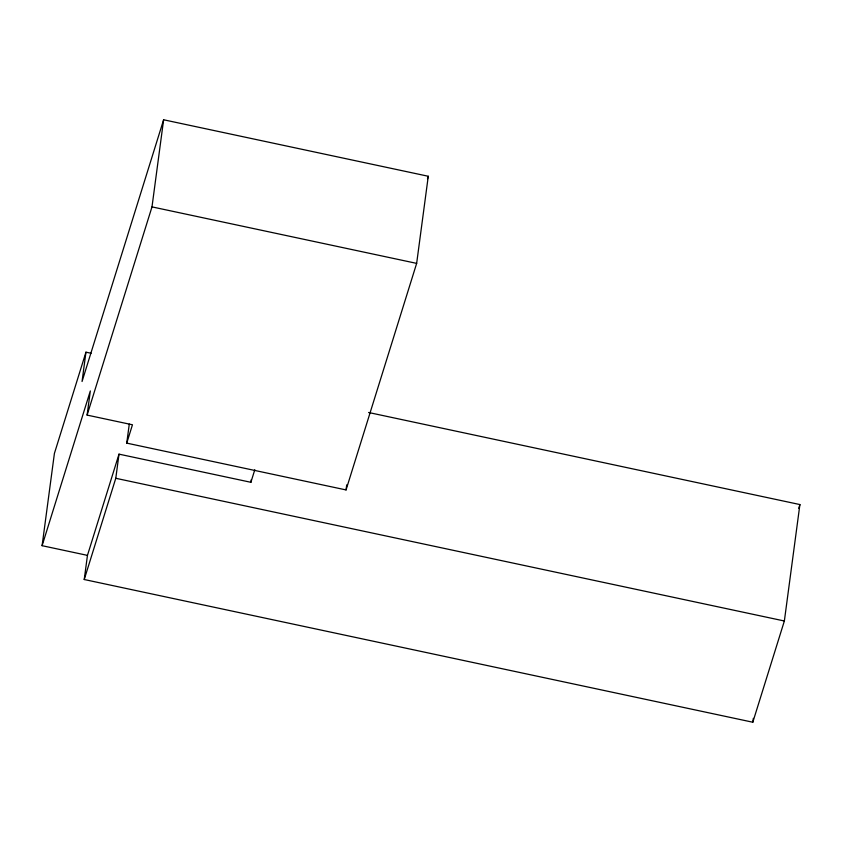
<?xml version="1.0" encoding="UTF-8"?>
<svg xmlns="http://www.w3.org/2000/svg" width="842" height="842" viewBox="0 0 842 842"><rect width="100%" height="100%" fill="white"/><g stroke="black" fill="none" stroke-linecap="round" stroke-linejoin="round"><path stroke-width="1.26" d="M254.81 469.731L250.895 482.298L119.006 454.143L87.452 555.373L42.1 545.69L54.414 453.406L85.958 352.177L91.104 353.272M85.958 352.177L82.053 381.5L163.622 119.774L428.273 176.262L416.653 263.378L346.051 489.928L126.742 443.124L129.289 424.063M126.742 443.124L132.457 424.778L87.105 415.095L90.326 390.941L42.1 545.69M368.596 412.496L799.9 504.558L784.365 620.996L752.811 722.226L84.232 579.517L87.452 555.373M84.232 579.517L115.786 478.288L119.006 454.143M87.105 415.095L151.992 206.89L163.622 119.774M250.895 482.298L251.242 479.74M346.051 489.928L346.725 484.845M752.811 722.226L753.337 718.342M427.494 178.767L428.273 176.262M798.732 508.305L799.9 504.558M151.992 206.89L416.653 263.378M115.786 478.288L784.365 620.996"/></g></svg>
